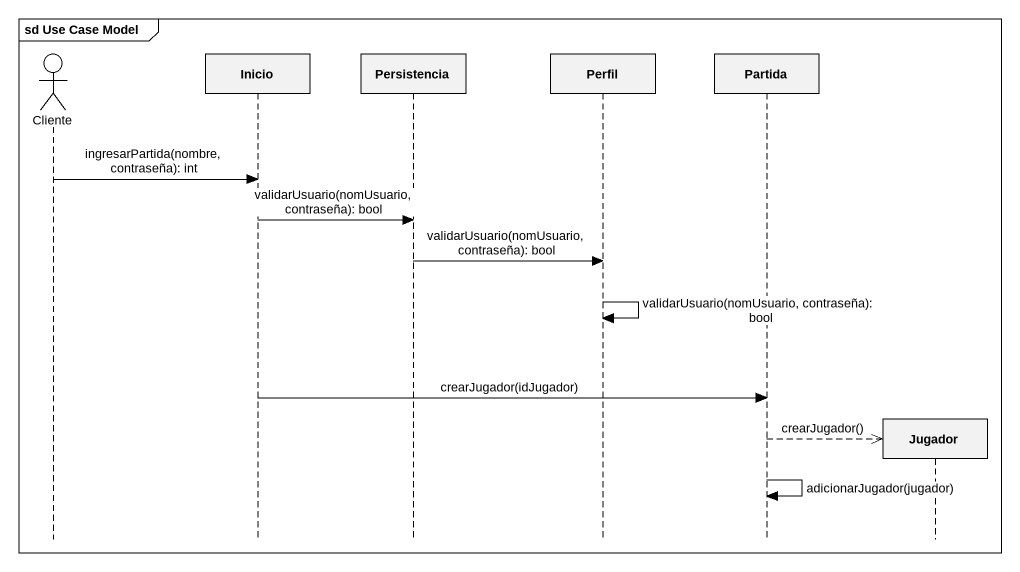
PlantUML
@startuml
mainframe sd Use Case Model
hide footbox
actor Cliente
participant Inicio
participant Persistencia
participant Perfil
participant Partida
participant Jugador

Cliente -> Inicio : ingresarPartida(nombre, contraseña): int
Inicio -> Persistencia : validarUsuario(nomUsuario, contraseña): bool
Persistencia -> Perfil : validarUsuario(nomUsuario, contraseña): bool
Perfil -> Perfil : validarUsuario(nomUsuario, contraseña): bool
Inicio -> Partida : crearJugador(idJugador)
Partida -->> Jugador ** : crearJugador()
Partida -> Partida : adicionarJugador(jugador)
@enduml
